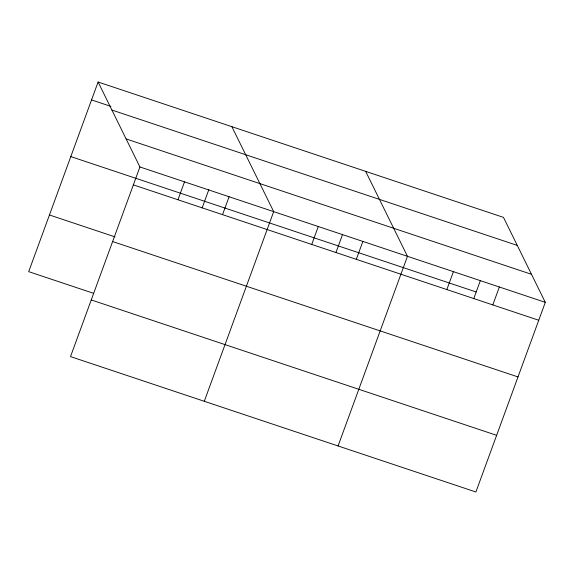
<?xml version="1.0" encoding="UTF-8"?>
<svg xmlns="http://www.w3.org/2000/svg" width="574" height="574" viewBox="0 0 574 574"><rect width="100%" height="100%" fill="white"/><g stroke="black" fill="none" stroke-linecap="round" stroke-linejoin="round"><path stroke-width="0.86" d="M98.104 82.01L139.912 166.962L70.509 356.612L475.896 491.99L545.3 302.347L503.491 217.388L98.104 82.01L28.7 271.653L93.483 293.292M177.947 199.766L184.505 181.858M202.141 207.939L208.857 189.599M222.54 214.662L229.098 196.746M204.287 401.283L273.69 211.641L231.882 126.682M311.725 244.445L318.283 226.529M335.919 252.617L342.635 234.278M356.318 259.333L362.876 241.424M338.064 445.962L407.468 256.313L365.66 171.361M446.859 289.569L453.41 271.66M473.758 298.645L480.467 280.306M492.801 304.916L499.358 287M91.546 99.919L110.897 106.384M111.901 110.043L517.289 245.421M126.115 138.93L531.502 274.307M139.912 166.962L545.3 302.347M70.81 156.594L476.198 291.972M133.355 184.871L538.742 320.256M49.443 214.985L115.065 236.897M112.619 241.546L518.006 376.931M91.244 299.937L496.639 435.322"/></g></svg>
